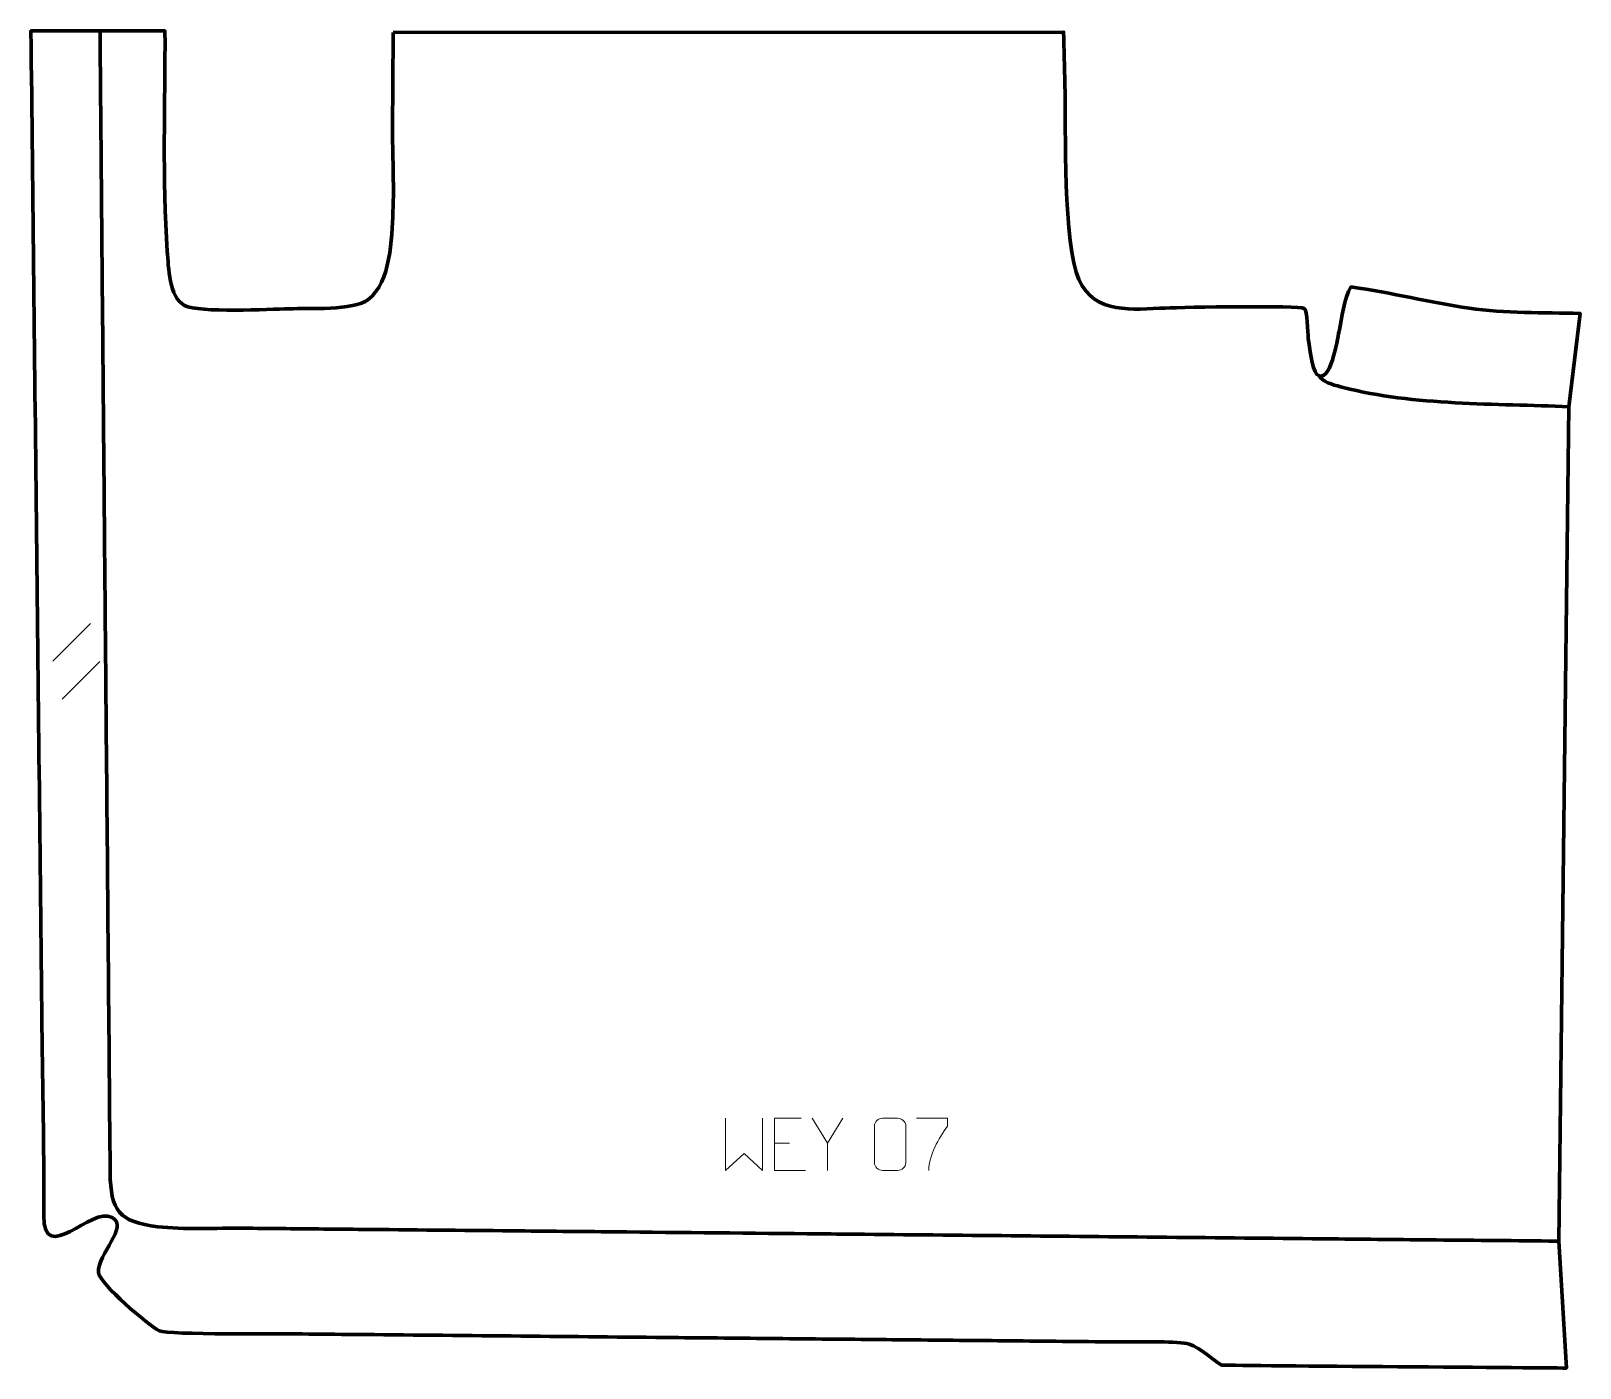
# Model space of a CAD drawing. Header units: millimetres. Extents: x 984 to 1725, y 271 to 911.
import ezdxf

# ---------------------------------------------------------------- set-up
doc = ezdxf.new("R2010")
doc.units = ezdxf.units.MM
doc.header["$MEASUREMENT"] = 0
doc.layers.add('layer 2', color=7, linetype='Continuous')
doc.layers.add('layer 3', color=7, linetype='Continuous')

msp = doc.modelspace()

# ---------------------------------------------------------------- linework, layer by layer
at = {"layer": 'layer 2', "color": 142, "lineweight": 158}
for points, knots in [([(1016.9817, 910.7761), (1017.1295, 894.1492), (1017.2772, 877.5222), (1017.425, 860.8951), (1017.425, 860.8951), (1017.8682, 811.0142), (1018.3114, 761.1332), (1018.7547, 711.2521), (1018.7547, 711.2521), (1019.1241, 669.6846), (1019.4935, 628.1171), (1019.8628, 586.5496), (1019.8628, 586.5496), (1020.5317, 512.4953), (1021.2074, 438.4544), (1021.8382, 364.3992), (1021.8382, 364.3992), (1021.9945, 346.0557), (1025.9814, 340.7634), (1044.7185, 338.4482), (1044.7185, 338.4482), (1056.7662, 336.9595), (1072.9527, 337.8578), (1085.5448, 337.73), (1085.5448, 337.73), (1097.6035, 337.6077), (1109.6621, 337.4925), (1121.7208, 337.3741), (1121.7208, 337.3741), (1127.9647, 337.3128), (1134.2087, 337.2514), (1140.4526, 337.1901), (1140.4526, 337.1901), (1140.4526, 337.1901), (1141.7014, 337.1778), (1141.7014, 337.1778), (1141.7014, 337.1778), (1165.8446, 336.9405), (1189.9877, 336.7033), (1214.1309, 336.4661), (1214.1309, 336.4661), (1230.365, 336.3065), (1246.5993, 336.147), (1262.8334, 335.9875), (1262.8334, 335.9875), (1295.7181, 335.6643), (1328.6028, 335.3411), (1361.4873, 335.018), (1361.4873, 335.018), (1368.5638, 334.9485), (1375.6402, 334.8789), (1382.7167, 334.8094), (1382.7167, 334.8094), (1407.6924, 334.5639), (1432.6681, 334.3185), (1457.6437, 334.073), (1457.6437, 334.073), (1507.1788, 333.5862), (1556.714, 333.0995), (1606.249, 332.6127), (1606.249, 332.6127), (1622.8994, 332.449), (1639.5503, 332.2852), (1656.2004, 332.1218), (1656.2004, 332.1218), (1675.3481, 331.934), (1694.6064, 331.7477), (1713.7544, 331.5564), (1713.7544, 331.5564), (1713.7544, 331.5564), (1714.8932, 331.545), (1714.8932, 331.545)], [0, 0, 0, 0, 0.05263158, 0.05263158, 0.05263158, 0.05263158, 0.10526316, 0.10526316, 0.10526316, 0.10526316, 0.15789474, 0.15789474, 0.15789474, 0.15789474, 0.21052632, 0.21052632, 0.21052632, 0.21052632, 0.26315789, 0.26315789, 0.26315789, 0.26315789, 0.31578947, 0.31578947, 0.31578947, 0.31578947, 0.36842105, 0.36842105, 0.36842105, 0.36842105, 0.42105263, 0.42105263, 0.42105263, 0.42105263, 0.47368421, 0.47368421, 0.47368421, 0.47368421, 0.52631579, 0.52631579, 0.52631579, 0.52631579, 0.57894737, 0.57894737, 0.57894737, 0.57894737, 0.63157895, 0.63157895, 0.63157895, 0.63157895, 0.68421053, 0.68421053, 0.68421053, 0.68421053, 0.73684211, 0.73684211, 0.73684211, 0.73684211, 0.78947368, 0.78947368, 0.78947368, 0.78947368, 0.84210526, 0.84210526, 0.84210526, 0.84210526, 0.89473684, 0.89473684, 0.89473684, 0.89473684, 1, 1, 1, 1]), ([(1719.7315, 730.9123), (1684.7815, 732.4533), (1645.5644, 731.4446), (1611.7029, 740.1373), (1611.7029, 740.1373), (1608.6719, 740.9154), (1602.949, 742.3274), (1600.8277, 744.7459), (1600.8277, 744.7459), (1600.6089, 745.0637), (1600.3978, 745.3979), (1600.1799, 745.7199)], [0, 0, 0, 0, 0.25, 0.25, 0.25, 0.25, 0.5, 0.5, 0.5, 0.5, 1, 1, 1, 1])]:
    msp.add_open_spline(points, degree=3, knots=knots, dxfattribs=at)
at = {"layer": 'layer 2', "color": 142, "lineweight": 9}
for points in [[(994.3669, 609.1809), (994.3669, 609.1809), (1012.3874, 627.2014), (1012.3874, 627.2014)], [(994.3669, 609.1809), (994.3669, 609.1809), (1012.3874, 627.2014), (1012.3874, 627.2014)], [(998.9126, 590.8933), (998.9126, 590.8933), (1016.9331, 608.9138), (1016.9331, 608.9138)], [(998.9126, 590.8933), (998.9126, 590.8933), (1016.9331, 608.9138), (1016.9331, 608.9138)], [(1365.0321, 378.462), (1365.0321, 378.462), (1357.7216, 390.3439), (1357.7216, 390.3439)], [(1339.636, 378.481), (1339.636, 378.481), (1346.7939, 378.481), (1346.7939, 378.481)]]:
    msp.add_open_spline(points, degree=3, dxfattribs=at)
for points, knots in [([(1316.2596, 390.346), (1316.2596, 390.346), (1316.2596, 365.4235), (1316.2596, 365.4235), (1316.2596, 365.4235), (1316.2596, 365.4235), (1325.0897, 373.4767), (1325.0897, 373.4767), (1325.0897, 373.4767), (1325.0897, 373.4767), (1333.9196, 365.4241), (1333.9196, 365.4241), (1333.9196, 365.4241), (1333.9196, 365.4241), (1333.9196, 390.346), (1333.9196, 390.346)], [0, 0, 0, 0, 0.2, 0.2, 0.2, 0.2, 0.4, 0.4, 0.4, 0.4, 0.6, 0.6, 0.6, 0.6, 1, 1, 1, 1]), ([(1352.4917, 390.3438), (1352.4917, 390.3438), (1339.636, 390.3438), (1339.636, 390.3438), (1339.636, 390.3438), (1339.636, 390.3438), (1339.636, 365.4257), (1339.636, 365.4257), (1339.636, 365.4257), (1339.636, 365.4257), (1354.4807, 365.4257), (1354.4807, 365.4257)], [0, 0, 0, 0, 0.25, 0.25, 0.25, 0.25, 0.5, 0.5, 0.5, 0.5, 1, 1, 1, 1]), ([(1372.3441, 390.3439), (1372.3441, 390.3439), (1365.0321, 378.462), (1365.0321, 378.462), (1365.0321, 378.462), (1365.0321, 378.462), (1365.0328, 365.4257), (1365.0328, 365.4257)], [0, 0, 0, 0, 0.33333333, 0.33333333, 0.33333333, 0.33333333, 1, 1, 1, 1]), ([(1391.4146, 390.3664), (1393.7773, 390.3664), (1396.1405, 390.3664), (1398.5037, 390.3664), (1398.5037, 390.3664), (1400.4813, 390.4019), (1402.5045, 388.9098), (1402.5315, 386.4711), (1402.5315, 386.4711), (1402.5312, 380.7219), (1402.5312, 374.9722), (1402.5315, 369.2222), (1402.5315, 369.2222), (1402.3896, 366.8979), (1400.6856, 365.4177), (1398.5037, 365.4069), (1398.5037, 365.4069), (1396.1346, 365.4073), (1393.7656, 365.4073), (1391.3969, 365.4069), (1391.3969, 365.4069), (1389.4412, 365.3015), (1387.4377, 367.1867), (1387.449, 369.2048), (1387.449, 369.2048), (1387.4494, 374.9772), (1387.4494, 380.7493), (1387.449, 386.5209), (1387.449, 386.5209), (1387.4534, 388.6599), (1389.2279, 390.3799), (1391.4146, 390.3664)], [0, 0, 0, 0, 0.11111111, 0.11111111, 0.11111111, 0.11111111, 0.22222222, 0.22222222, 0.22222222, 0.22222222, 0.33333333, 0.33333333, 0.33333333, 0.33333333, 0.44444444, 0.44444444, 0.44444444, 0.44444444, 0.55555556, 0.55555556, 0.55555556, 0.55555556, 0.66666667, 0.66666667, 0.66666667, 0.66666667, 0.77777778, 0.77777778, 0.77777778, 0.77777778, 1, 1, 1, 1]), ([(1407.5643, 390.3464), (1407.5643, 390.3464), (1422.3594, 390.3464), (1422.3594, 390.3464), (1422.3594, 390.3464), (1422.3591, 389.0986), (1422.3591, 387.8508), (1422.3594, 386.6026), (1422.3594, 386.6026), (1418.3707, 380.6141), (1413.4625, 372.7916), (1413.4625, 365.4233)], [0, 0, 0, 0, 0.25, 0.25, 0.25, 0.25, 0.5, 0.5, 0.5, 0.5, 1, 1, 1, 1])]:
    msp.add_open_spline(points, degree=3, knots=knots, dxfattribs=at)
at = {"layer": 'layer 3', "color": 242, "lineweight": 158}
msp.add_open_spline([(1157.2377, 910.0736), (1157.2377, 910.0736), (1477.9862, 910.2497), (1477.9862, 910.2497), (1477.9862, 910.2497), (1478.2054, 901.889), (1478.4246, 893.5283), (1478.6438, 885.1675), (1478.6438, 885.1675), (1479.1228, 863.9076), (1477.6397, 808.8428), (1485.3248, 791.7438), (1485.3248, 791.7438), (1492.8542, 774.9916), (1511.2723, 777.5421), (1526.7824, 778.1742), (1526.7824, 778.1742), (1535.5628, 778.532), (1590.6313, 779.4456), (1593.0967, 777.9896), (1593.0967, 777.9896), (1594.825, 776.9689), (1594.6334, 766.4827), (1595.0328, 763.6019), (1595.0328, 763.6019), (1595.5798, 759.6558), (1596.831, 749.215), (1599.1499, 746.3414), (1599.1499, 746.3414), (1605.6533, 741.0885), (1608.8558, 763.1157), (1609.7367, 766.8798), (1609.7367, 766.8798), (1611.2949, 773.5379), (1612.0208, 782.6769), (1615.4615, 788.2427), (1615.4615, 788.2427), (1635.2877, 785.4798), (1653.1745, 780.8674), (1672.0086, 778.0838), (1672.0086, 778.0838), (1689.208, 775.5418), (1707.3856, 776.0856), (1725.0439, 775.5664), (1725.0439, 775.5664), (1725.0439, 775.5664), (1719.7315, 730.9123), (1719.7315, 730.9123), (1719.7315, 730.9123), (1719.7315, 730.9123), (1714.8932, 331.545), (1714.8932, 331.545), (1714.8932, 331.545), (1714.8932, 331.545), (1718.5403, 270.8052), (1718.5403, 270.8052), (1718.5403, 270.8052), (1703.1812, 270.9334), (1554.2983, 271.984), (1553.5088, 272.2483), (1553.5088, 272.2483), (1551.5827, 272.893), (1543.0168, 280.8598), (1538.115, 282.2763), (1538.115, 282.2763), (1532.9373, 283.7724), (1515.0778, 283.2354), (1508.6346, 283.273), (1508.6346, 283.273), (1491.9727, 283.4354), (1475.3109, 283.5974), (1458.6491, 283.7596), (1458.6491, 283.7596), (1442.4038, 283.9177), (1426.1584, 284.0759), (1409.9131, 284.2339), (1409.9131, 284.2339), (1402.4153, 284.3069), (1394.9174, 284.3799), (1387.4196, 284.4529), (1387.4196, 284.4529), (1379.0887, 284.534), (1370.7578, 284.6151), (1362.4268, 284.6962), (1362.4268, 284.6962), (1354.0958, 284.7773), (1345.765, 284.8583), (1337.434, 284.9394), (1337.434, 284.9394), (1320.7721, 285.1016), (1304.1103, 285.2638), (1287.4484, 285.4259), (1287.4484, 285.4259), (1262.8722, 285.6651), (1238.2959, 285.9044), (1213.7196, 286.1435), (1213.7196, 286.1435), (1188.7268, 286.3868), (1163.734, 286.6301), (1138.7412, 286.8734), (1138.7412, 286.8734), (1130.4103, 286.9545), (1122.0793, 287.0356), (1113.7484, 287.1166), (1113.7484, 287.1166), (1104.4866, 287.1855), (1049.3233, 286.7567), (1045.4411, 288.5327), (1045.4411, 288.5327), (1039.7856, 291.7235), (1017.0411, 310.7549), (1016.223, 316.4529), (1016.223, 316.4529), (1015.8188, 325.6434), (1030.8724, 338.1213), (1022.7812, 342.8361), (1022.7812, 342.8361), (1012.9066, 348.5903), (989.9513, 319.0666), (990.1082, 343.8897), (990.1082, 343.8897), (990.283, 371.5506), (989.5968, 399.7833), (989.2911, 427.5008), (989.2911, 427.5008), (987.5139, 588.5926), (985.7349, 749.6844), (983.9571, 910.7762), (983.9571, 910.7762), (983.9571, 910.7762), (1048.0715, 910.7761), (1048.0715, 910.7761), (1048.0715, 910.7761), (1048.2042, 876.0127), (1046.6764, 839.8707), (1049.1883, 805.2861), (1049.1883, 805.2861), (1049.7373, 797.7272), (1049.9767, 783.3955), (1057.4537, 779.4032), (1057.4537, 779.4032), (1064.3623, 775.7145), (1097.9448, 777.5957), (1107.5319, 777.8333), (1107.5319, 777.8333), (1116.2825, 778.0081), (1138.6165, 777.0635), (1145.1682, 782.1287), (1145.1682, 782.1287), (1156.1624, 790.6285), (1156.6019, 811.3514), (1157.1346, 824.2668), (1157.1346, 824.2668), (1157.6964, 837.8896), (1156.8694, 851.6571), (1156.9317, 865.3119), (1156.9317, 865.3119), (1157.0365, 880.2324), (1157.136, 895.153), (1157.2377, 910.0736)], degree=3, knots=[0, 0, 0, 0, 0.02439024, 0.02439024, 0.02439024, 0.02439024, 0.04878049, 0.04878049, 0.04878049, 0.04878049, 0.07317073, 0.07317073, 0.07317073, 0.07317073, 0.09756098, 0.09756098, 0.09756098, 0.09756098, 0.12195122, 0.12195122, 0.12195122, 0.12195122, 0.14634146, 0.14634146, 0.14634146, 0.14634146, 0.17073171, 0.17073171, 0.17073171, 0.17073171, 0.19512195, 0.19512195, 0.19512195, 0.19512195, 0.2195122, 0.2195122, 0.2195122, 0.2195122, 0.24390244, 0.24390244, 0.24390244, 0.24390244, 0.26829268, 0.26829268, 0.26829268, 0.26829268, 0.29268293, 0.29268293, 0.29268293, 0.29268293, 0.31707317, 0.31707317, 0.31707317, 0.31707317, 0.34146341, 0.34146341, 0.34146341, 0.34146341, 0.36585366, 0.36585366, 0.36585366, 0.36585366, 0.3902439, 0.3902439, 0.3902439, 0.3902439, 0.41463415, 0.41463415, 0.41463415, 0.41463415, 0.43902439, 0.43902439, 0.43902439, 0.43902439, 0.46341463, 0.46341463, 0.46341463, 0.46341463, 0.48780488, 0.48780488, 0.48780488, 0.48780488, 0.51219512, 0.51219512, 0.51219512, 0.51219512, 0.53658537, 0.53658537, 0.53658537, 0.53658537, 0.56097561, 0.56097561, 0.56097561, 0.56097561, 0.58536585, 0.58536585, 0.58536585, 0.58536585, 0.6097561, 0.6097561, 0.6097561, 0.6097561, 0.63414634, 0.63414634, 0.63414634, 0.63414634, 0.65853659, 0.65853659, 0.65853659, 0.65853659, 0.68292683, 0.68292683, 0.68292683, 0.68292683, 0.70731707, 0.70731707, 0.70731707, 0.70731707, 0.73170732, 0.73170732, 0.73170732, 0.73170732, 0.75609756, 0.75609756, 0.75609756, 0.75609756, 0.7804878, 0.7804878, 0.7804878, 0.7804878, 0.80487805, 0.80487805, 0.80487805, 0.80487805, 0.82926829, 0.82926829, 0.82926829, 0.82926829, 0.85365854, 0.85365854, 0.85365854, 0.85365854, 0.87804878, 0.87804878, 0.87804878, 0.87804878, 0.90243902, 0.90243902, 0.90243902, 0.90243902, 0.92682927, 0.92682927, 0.92682927, 0.92682927, 0.95121951, 0.95121951, 0.95121951, 0.95121951, 1, 1, 1, 1], dxfattribs=at)

doc.saveas('drawing.dxf')
